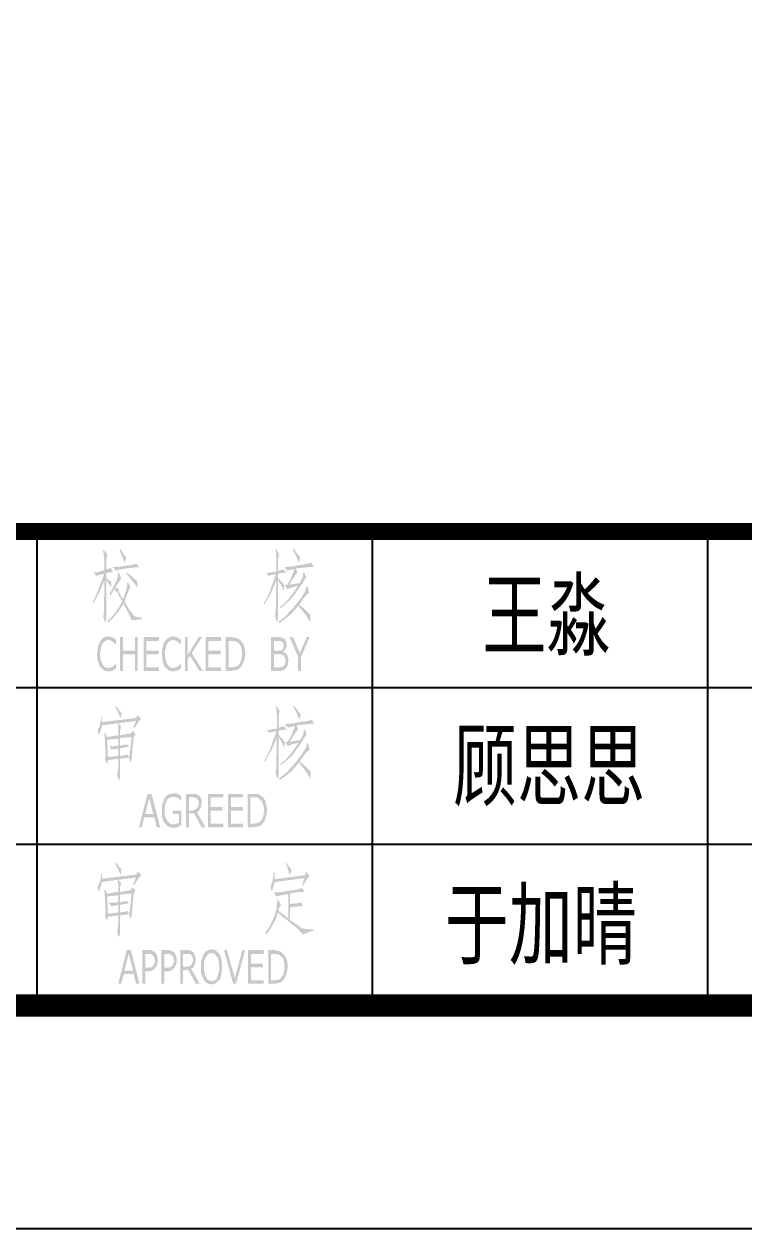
# Model space of a CAD drawing. Header units: millimetres. Extents: x 2630 to 3503, y 1668 to 1965.
# Drawn here: x 3372.4 to 3404.6, y 1668.3 to 1722.2 of the extents above; entities that cross this region are included whole.
import ezdxf
from ezdxf.enums import TextEntityAlignment as Align

# ---------------------------------------------------------------- set-up
doc = ezdxf.new("R2010")
doc.units = ezdxf.units.MM
doc.layers.add('图框', color=7, linetype='Continuous')
doc.styles.add('图框字体', font='', dxfattribs={"width": 0.7})
doc.styles.get('图框字体').set_extended_font_data('仿宋_GB2312')

# ---------------------------------------------------------------- blocks, each defined once
blk = doc.blocks.new('tk')
h = blk.add_hatch(color=256)
h.paths.add_polyline_path([(293.133, -266.816), (292.953, -266.611), (292.928, -266.662), (292.953, -266.713), (293.005, -267.073), (293.005, -267.536), (293.082, -267.511), (293.082, -267.099)])
h.paths.add_polyline_path([(293.288, -267.433), (293.082, -267.511), (293.005, -267.536), (292.979, -267.536), (292.722, -267.613), (292.516, -267.639), (292.645, -267.793), (292.696, -267.768), (292.979, -267.691), (293.082, -267.665), (293.185, -267.639), (293.391, -267.613)])
h.paths.add_polyline_path([(293.082, -267.665), (292.979, -267.691), (292.928, -267.871), (292.799, -268.205), (292.696, -268.488), (292.568, -268.771), (292.465, -269.002), (292.491, -269.028), (292.593, -268.848), (292.748, -268.565), (292.876, -268.282), (293.005, -267.973), (293.082, -267.973), (293.082, -267.896)])
h.paths.add_polyline_path([(293.313, -268.051), (293.082, -267.896), (293.082, -267.973), (293.159, -268.076), (293.313, -268.308), (293.313, -268.076)])
h.paths.add_polyline_path([(293.082, -267.973), (293.005, -267.973), (292.979, -269.388), (292.953, -269.645), (293.031, -269.876), (293.082, -269.748)])
h.paths.add_polyline_path([(293.879, -266.842), (293.725, -266.585), (293.673, -266.636), (293.802, -266.919), (293.905, -267.202), (293.982, -266.971)])
h.paths.add_polyline_path([(294.419, -267.228), (294.316, -267.279), (293.982, -267.331), (293.802, -267.356), (293.545, -267.382), (293.365, -267.382), (293.519, -267.562), (293.622, -267.511), (293.956, -267.459), (294.136, -267.433), (294.393, -267.408), (294.573, -267.408)])
h.paths.add_polyline_path([(294.265, -267.845), (294.008, -267.639), (293.982, -267.665), (294.136, -267.871), (294.316, -268.102), (294.471, -268.308), (294.471, -267.999), (294.445, -267.999)])
h.paths.add_polyline_path([(293.648, -267.613), (293.622, -267.665), (293.571, -267.948), (293.519, -268.051), (293.391, -268.308), (293.211, -268.616), (293.262, -268.642), (293.288, -268.642), (293.442, -268.385), (293.596, -268.128), (293.622, -268.102), (293.751, -267.896)])
h.paths.add_polyline_path([(293.596, -268.308), (293.468, -268.359), (293.468, -268.411), (293.622, -268.565), (293.648, -268.668), (293.802, -268.925), (293.828, -268.822), (293.776, -268.745), (293.648, -268.488)])
h.paths.add_polyline_path([(294.059, -268.051), (294.033, -268.076), (294.008, -268.308), (293.956, -268.488), (293.828, -268.822), (293.802, -268.925), (293.853, -269.028), (294.033, -269.362), (294.188, -269.671), (294.213, -269.773), (294.676, -269.722), (294.676, -269.645), (294.548, -269.645), (294.342, -269.593), (294.213, -269.413), (294.085, -269.259), (293.905, -268.925), (294.008, -268.642), (294.111, -268.385), (294.162, -268.282)])
h.paths.add_polyline_path([(293.853, -269.028), (293.802, -268.925), (293.673, -269.156), (293.519, -269.388), (293.339, -269.619), (293.133, -269.799), (293.159, -269.876), (293.339, -269.722), (293.519, -269.516), (293.699, -269.285)])
h = blk.add_hatch(color=256)
h.paths.add_polyline_path([(300.668, -266.585), (300.642, -266.636), (300.668, -266.662), (300.693, -267.022), (300.693, -267.588), (300.771, -267.562), (300.771, -267.048), (300.822, -266.791)])
h.paths.add_polyline_path([(301.645, -266.816), (301.465, -266.559), (301.439, -266.636), (301.593, -266.919), (301.696, -267.202), (301.773, -266.971)])
h.paths.add_polyline_path([(302.262, -267.202), (302.236, -267.202), (302.082, -267.253), (301.722, -267.305), (301.465, -267.356), (301.208, -267.382), (301.053, -267.408), (301.208, -267.562), (301.233, -267.536), (301.516, -267.485), (301.568, -267.459), (301.722, -267.433), (302.031, -267.408), (302.236, -267.382), (302.365, -267.382)])
h.paths.add_polyline_path([(301.002, -267.485), (300.771, -267.562), (300.693, -267.588), (300.411, -267.639), (300.231, -267.665), (300.359, -267.793), (300.385, -267.768), (300.668, -267.716), (300.771, -267.691), (300.899, -267.665), (301.131, -267.639)])
h.paths.add_polyline_path([(300.771, -267.691), (300.668, -267.716), (300.616, -267.896), (300.771, -267.973), (300.899, -268.179), (301.028, -268.462), (301.053, -268.205), (300.976, -268.102), (300.771, -267.871)])
h.paths.add_polyline_path([(300.771, -267.973), (300.616, -267.896), (300.488, -268.231), (300.385, -268.539), (300.256, -268.796), (300.128, -269.028), (300.153, -269.079), (300.282, -268.848), (300.436, -268.591), (300.565, -268.308), (300.693, -267.999)])
h.paths.add_polyline_path([(300.771, -267.973), (300.693, -267.999), (300.668, -269.336), (300.642, -269.593), (300.719, -269.851), (300.771, -269.748)])
h.paths.add_polyline_path([(301.568, -267.459), (301.516, -267.485), (301.388, -267.768), (301.336, -267.922), (301.182, -268.179), (301.079, -268.205), (301.285, -268.179), (301.362, -268.025), (301.516, -267.793), (301.645, -267.639)])
h.paths.add_polyline_path([(301.671, -268.231), (301.079, -268.205), (301.182, -268.385), (301.362, -268.308)], flags=17)
h.paths.add_polyline_path([(301.902, -268.051), (302.031, -267.845), (301.928, -267.613), (301.902, -267.639), (301.876, -267.845), (301.748, -268.102), (301.285, -268.179), (301.079, -268.205), (301.671, -268.231), (301.593, -268.333), (301.439, -268.565), (301.259, -268.796), (301.079, -269.002), (300.848, -269.182), (300.873, -269.233), (300.951, -269.182), (301.156, -269.002), (301.362, -268.822), (301.516, -268.616), (301.568, -268.539), (301.748, -268.282)])
h.paths.add_polyline_path([(302.082, -268.256), (302.031, -268.256), (302.005, -268.436), (301.799, -268.771), (301.619, -269.002), (301.439, -269.233), (301.259, -269.413), (301.208, -269.491), (301.002, -269.671), (300.796, -269.825), (300.822, -269.902), (300.899, -269.851), (301.131, -269.671), (301.336, -269.516), (301.516, -269.311), (301.696, -269.105), (301.722, -269.079), (301.851, -268.873), (302.031, -268.642), (302.159, -268.539)])
h.paths.add_polyline_path([(302.211, -269.516), (302.159, -269.465), (301.979, -269.285), (301.722, -269.079), (301.696, -269.105), (301.696, -269.131), (301.851, -269.336), (302.031, -269.568), (302.211, -269.851)])
h = blk.add_hatch(color=256)
h.paths.add_polyline_path([(293.519, -270.648), (293.159, -270.648), (293.288, -270.673), (293.391, -270.751), (293.519, -270.853)], flags=17)
h.paths.add_polyline_path([(293.442, -270.571), (293.313, -270.519), (293.185, -270.493), (293.159, -270.493), (293.031, -270.519), (292.902, -270.596), (292.825, -270.699), (292.799, -270.751), (292.722, -270.905), (292.696, -271.085), (292.671, -271.291), (292.671, -271.342), (292.696, -271.548), (292.748, -271.702), (292.799, -271.856), (292.825, -271.856), (292.928, -271.959), (293.031, -272.036), (293.185, -272.062), (293.313, -272.036), (293.391, -272.011), (293.519, -271.933), (293.185, -271.908), (293.133, -271.908), (293.005, -271.856), (292.902, -271.728), (292.876, -271.651), (292.825, -271.496), (292.799, -271.291), (292.825, -271.162), (292.851, -270.982), (292.902, -270.828), (292.928, -270.802), (293.031, -270.699), (293.159, -270.648), (293.519, -270.648)])
h.paths.add_polyline_path([(293.519, -271.702), (293.442, -271.779), (293.339, -271.856), (293.313, -271.882), (293.185, -271.908), (293.519, -271.933)], flags=17)
h.paths.add_polyline_path([(293.828, -271.136), (293.828, -270.519), (293.699, -270.519), (293.699, -272.036), (293.828, -272.036), (293.828, -271.291), (294.368, -271.291)])
h.paths.add_polyline_path([(294.496, -270.519), (294.368, -270.519), (294.368, -271.136), (293.828, -271.136), (294.368, -271.291), (294.368, -272.036), (294.496, -272.036)])
h.paths.add_polyline_path([(295.422, -271.136), (294.882, -271.136), (294.882, -270.699), (295.448, -270.699), (295.448, -270.519), (294.753, -270.519), (294.753, -272.036), (295.448, -272.036), (295.448, -271.882), (294.882, -271.882), (294.882, -271.291), (295.422, -271.291)])
h.paths.add_polyline_path([(296.425, -270.648), (296.065, -270.648), (296.168, -270.673), (296.296, -270.751), (296.425, -270.853)], flags=17)
h.paths.add_polyline_path([(296.322, -270.571), (296.193, -270.519), (296.091, -270.493), (296.065, -270.493), (295.936, -270.519), (295.808, -270.596), (295.705, -270.699), (295.679, -270.751), (295.628, -270.905), (295.576, -271.085), (295.576, -271.291), (295.576, -271.342), (295.602, -271.548), (295.628, -271.702), (295.705, -271.856), (295.808, -271.959), (295.936, -272.036), (296.091, -272.062), (296.219, -272.036), (296.296, -272.011), (296.425, -271.933), (296.065, -271.908), (296.039, -271.908), (295.911, -271.856), (295.808, -271.728), (295.782, -271.651), (295.731, -271.496), (295.705, -271.291), (295.705, -271.162), (295.756, -270.982), (295.808, -270.828), (295.833, -270.802), (295.936, -270.699), (296.065, -270.648), (296.425, -270.648)])
h.paths.add_polyline_path([(296.425, -271.702), (296.348, -271.779), (296.245, -271.856), (296.193, -271.882), (296.065, -271.908), (296.425, -271.933)], flags=17)
h.paths.add_polyline_path([(296.836, -271.368), (296.733, -271.316), (296.733, -270.519), (296.605, -270.519), (296.605, -272.036), (296.733, -272.036), (296.733, -271.496)])
h.paths.add_polyline_path([(296.913, -271.239), (297.376, -270.519), (297.222, -270.519), (296.733, -271.316), (296.836, -271.368), (297.248, -272.036), (297.402, -272.036)])
h.paths.add_polyline_path([(298.225, -270.519), (297.531, -270.519), (297.531, -272.036), (298.225, -272.036), (298.225, -271.882), (297.659, -271.882), (297.659, -271.291), (298.199, -271.291), (298.199, -271.136), (297.659, -271.136), (297.659, -270.699), (298.225, -270.699)])
h.paths.add_polyline_path([(298.945, -270.571), (298.816, -270.545), (298.662, -270.519), (298.431, -270.519), (298.431, -272.036), (298.688, -272.036), (298.816, -272.011), (298.971, -271.985), (299.073, -271.908), (298.559, -271.882), (298.559, -270.699), (298.688, -270.699), (299.022, -270.622)])
h.paths.add_polyline_path([(299.125, -270.725), (299.022, -270.622), (298.688, -270.699), (298.816, -270.699), (298.945, -270.751), (299.048, -270.853), (299.099, -270.905), (299.151, -271.085), (299.151, -271.291), (299.151, -271.393), (299.125, -271.573), (299.048, -271.728), (298.971, -271.805), (298.842, -271.856), (298.688, -271.882), (298.559, -271.882), (299.073, -271.908), (299.151, -271.805), (299.228, -271.651), (299.279, -271.471), (299.305, -271.291), (299.305, -271.213), (299.279, -271.033), (299.228, -270.853)])
h.paths.add_polyline_path([(300.899, -270.545), (300.771, -270.519), (300.462, -270.519), (300.462, -272.036), (300.822, -272.036), (300.899, -272.036), (301.028, -271.985), (301.131, -271.908), (300.591, -271.882), (300.591, -271.291), (300.822, -271.291), (301.131, -271.265), (301.002, -271.188), (301.002, -271.161), (300.591, -271.136), (300.591, -270.699), (300.771, -270.699), (301.079, -270.622), (301.002, -270.571)])
h.paths.add_polyline_path([(301.156, -270.879), (301.131, -270.725), (301.079, -270.622), (300.771, -270.699), (300.873, -270.699), (300.976, -270.751), (301.028, -270.879), (301.028, -270.931), (300.976, -271.085), (300.925, -271.111), (300.771, -271.136), (300.591, -271.136), (301.028, -271.162), (301.131, -271.033)])
h.paths.add_polyline_path([(301.233, -271.471), (301.182, -271.316), (301.131, -271.265), (300.822, -271.291), (300.899, -271.291), (301.002, -271.342), (301.079, -271.419), (301.105, -271.573), (301.105, -271.625), (301.053, -271.805), (301.028, -271.805), (300.951, -271.856), (300.771, -271.882), (300.591, -271.882), (301.131, -271.908), (301.208, -271.753), (301.233, -271.573)])
h.paths.add_polyline_path([(301.439, -270.519), (301.285, -270.519), (301.671, -271.419), (301.671, -272.036), (301.799, -272.036), (301.799, -271.419), (301.748, -271.239)])
h.paths.add_polyline_path([(302.185, -270.519), (302.056, -270.519), (301.748, -271.239), (301.799, -271.419)])
h = blk.add_hatch(color=256)
h.paths.add_polyline_path([(293.594, -274.376), (293.62, -274.376), (292.9, -274.325), (292.9, -274.042), (292.874, -274.042), (292.874, -274.093), (292.797, -274.479), (292.694, -274.685), (292.745, -274.891), (292.797, -274.813), (292.9, -274.479)])
h.paths.add_polyline_path([(293.748, -274.531), (293.62, -274.376), (293.594, -274.376), (293.62, -274.608), (293.62, -274.916), (293.697, -274.916), (293.697, -274.762)])
h.paths.add_polyline_path([(294.417, -274.273), (294.648, -274.171), (294.494, -274.016), (294.417, -274.145), (292.9, -274.325), (293.62, -274.376)])
h.paths.add_polyline_path([(293.774, -273.913), (293.697, -273.836), (293.517, -273.605), (293.491, -273.656), (293.594, -273.862), (293.722, -274.145)])
h.paths.add_polyline_path([(294.52, -274.325), (294.648, -274.171), (294.417, -274.273), (294.288, -274.582), (294.34, -274.608)])
h.paths.add_polyline_path([(294.391, -274.865), (294.262, -274.711), (294.185, -274.839), (293.697, -274.916), (293.62, -274.916), (293.131, -274.993), (293.697, -275.045), (294.211, -274.993), (294.314, -274.993)])
h.paths.add_polyline_path([(293.131, -274.993), (293.028, -274.813), (293.002, -274.813), (293.002, -274.865), (293.028, -275.199), (293.054, -275.816), (293.028, -276.022), (293.131, -276.202), (293.157, -276.022), (293.62, -275.971), (293.697, -275.971), (294.108, -275.919), (293.157, -275.893), (293.131, -275.122), (293.62, -275.071), (293.697, -275.045)])
h.paths.add_polyline_path([(293.902, -275.456), (294.108, -275.431), (293.98, -275.302), (293.954, -275.328), (293.697, -275.379), (293.62, -275.379), (293.414, -275.405), (293.208, -275.405), (293.311, -275.559), (293.337, -275.559), (293.62, -275.508), (293.697, -275.508)], flags=17)
h.paths.add_polyline_path([(293.697, -275.045), (293.62, -275.071), (293.62, -275.379), (293.697, -275.379)], flags=17)
h.paths.add_polyline_path([(293.697, -275.508), (293.62, -275.508), (293.62, -275.842), (293.697, -275.842)], flags=17)
h.paths.add_polyline_path([(294.031, -275.765), (293.98, -275.791), (293.697, -275.842), (293.62, -275.842), (293.157, -275.893), (294.108, -275.919)], flags=17)
h.paths.add_polyline_path([(294.262, -275.482), (294.314, -274.993), (294.211, -274.993), (294.185, -275.353), (294.134, -275.713), (294.108, -275.919), (294.16, -276.151), (294.211, -276.048), (294.211, -276.022), (294.237, -275.842)])
h.paths.add_polyline_path([(293.697, -275.971), (293.62, -275.971), (293.62, -276.408), (293.568, -276.691), (293.645, -276.948), (293.697, -276.819)])
h = blk.add_hatch(color=256)
h.paths.add_polyline_path([(300.691, -273.605), (300.665, -273.656), (300.691, -273.682), (300.717, -274.042), (300.717, -274.608), (300.794, -274.582), (300.794, -274.068), (300.845, -273.811)])
h.paths.add_polyline_path([(301.668, -273.836), (301.488, -273.579), (301.462, -273.656), (301.617, -273.939), (301.72, -274.222), (301.797, -273.991)])
h.paths.add_polyline_path([(302.285, -274.222), (302.26, -274.222), (302.105, -274.273), (301.745, -274.325), (301.488, -274.376), (301.231, -274.402), (301.077, -274.428), (301.231, -274.582), (301.257, -274.556), (301.54, -274.505), (301.591, -274.479), (301.745, -274.453), (302.054, -274.428), (302.26, -274.402), (302.388, -274.402)])
h.paths.add_polyline_path([(301.025, -274.505), (300.794, -274.582), (300.717, -274.608), (300.434, -274.659), (300.254, -274.685), (300.382, -274.813), (300.408, -274.788), (300.691, -274.736), (300.794, -274.711), (300.922, -274.685), (301.154, -274.659)])
h.paths.add_polyline_path([(300.794, -274.711), (300.691, -274.736), (300.64, -274.916), (300.794, -274.993), (300.922, -275.199), (301.051, -275.482), (301.077, -275.225), (301, -275.122), (300.794, -274.891)])
h.paths.add_polyline_path([(300.794, -274.993), (300.64, -274.916), (300.511, -275.251), (300.408, -275.559), (300.28, -275.816), (300.151, -276.048), (300.177, -276.099), (300.305, -275.868), (300.46, -275.611), (300.588, -275.328), (300.717, -275.019)])
h.paths.add_polyline_path([(300.794, -274.993), (300.717, -275.019), (300.691, -276.356), (300.665, -276.613), (300.742, -276.871), (300.794, -276.768)])
h.paths.add_polyline_path([(301.591, -274.479), (301.54, -274.505), (301.411, -274.788), (301.36, -274.942), (301.205, -275.199), (301.102, -275.225), (301.308, -275.199), (301.385, -275.045), (301.54, -274.813), (301.668, -274.659)])
h.paths.add_polyline_path([(301.694, -275.251), (301.102, -275.225), (301.205, -275.405), (301.385, -275.328)], flags=17)
h.paths.add_polyline_path([(301.925, -275.071), (302.054, -274.865), (301.951, -274.633), (301.925, -274.659), (301.9, -274.865), (301.771, -275.122), (301.308, -275.199), (301.102, -275.225), (301.694, -275.251), (301.617, -275.353), (301.462, -275.585), (301.282, -275.816), (301.102, -276.022), (300.871, -276.202), (300.897, -276.253), (300.974, -276.202), (301.18, -276.022), (301.385, -275.842), (301.54, -275.636), (301.591, -275.559), (301.771, -275.302)])
h.paths.add_polyline_path([(302.105, -275.276), (302.054, -275.276), (302.028, -275.456), (301.822, -275.791), (301.642, -276.022), (301.462, -276.253), (301.282, -276.433), (301.231, -276.511), (301.025, -276.691), (300.82, -276.845), (300.845, -276.922), (300.922, -276.871), (301.154, -276.691), (301.36, -276.536), (301.54, -276.331), (301.72, -276.125), (301.745, -276.099), (301.874, -275.893), (302.054, -275.662), (302.182, -275.559)])
h.paths.add_polyline_path([(302.234, -276.536), (302.182, -276.485), (302.002, -276.305), (301.745, -276.099), (301.72, -276.125), (301.72, -276.151), (301.874, -276.356), (302.054, -276.588), (302.234, -276.871)])
h = blk.add_hatch(color=256)
h.paths.add_polyline_path([(295.111, -277.539), (294.931, -277.539), (294.545, -279.031), (294.674, -279.031), (294.777, -278.593), (295.24, -278.593), (294.828, -278.439), (295.008, -277.719)])
h.paths.add_polyline_path([(295.111, -277.539), (295.008, -277.719), (295.188, -278.439), (294.828, -278.439), (295.24, -278.593), (295.342, -279.031), (295.497, -279.031)])
h.paths.add_polyline_path([(296.217, -277.513), (296.088, -277.513), (296.062, -277.513), (295.934, -277.539), (295.805, -277.591), (295.702, -277.719), (295.677, -277.745), (295.625, -277.899), (295.574, -278.079), (295.574, -278.285), (295.574, -278.336), (295.574, -278.542), (295.625, -278.722), (295.702, -278.851), (295.728, -278.876), (295.831, -278.979), (295.96, -279.031), (296.088, -279.056), (296.191, -279.056), (296.32, -279.005), (296.448, -278.928), (296.088, -278.902), (296.037, -278.902), (295.908, -278.851), (295.805, -278.722), (295.754, -278.645), (295.702, -278.491), (295.702, -278.259), (295.702, -278.156), (295.728, -277.976), (295.805, -277.822), (295.831, -277.771), (295.934, -277.693), (296.062, -277.668), (296.448, -277.642), (296.345, -277.565)])
h.paths.add_polyline_path([(296.448, -277.642), (296.062, -277.668), (296.088, -277.668), (296.217, -277.693), (296.345, -277.745), (296.448, -277.848)], flags=17)
h.paths.add_polyline_path([(296.448, -278.285), (296.062, -278.285), (296.062, -278.439), (296.345, -278.439), (296.345, -278.825), (296.217, -278.876), (296.088, -278.902), (296.448, -278.928)], flags=17)
h.paths.add_polyline_path([(297.22, -277.616), (297.117, -277.539), (296.962, -277.539), (296.654, -277.539), (296.654, -279.031), (296.782, -279.031), (296.782, -278.413), (297.014, -278.413), (297.142, -278.362), (296.782, -278.285), (296.782, -277.693), (296.962, -277.693), (297.271, -277.642)])
h.paths.add_polyline_path([(297.271, -277.642), (296.962, -277.693), (297.091, -277.719), (297.194, -277.796), (297.22, -277.951), (297.22, -278.028), (297.142, -278.182), (297.091, -278.233), (296.937, -278.285), (296.782, -278.285), (297.142, -278.362), (297.271, -278.259), (297.322, -278.131), (297.348, -277.925), (297.348, -277.796)])
h.paths.add_polyline_path([(297.142, -278.362), (297.014, -278.413), (297.348, -279.031), (297.528, -279.031)])
h.paths.add_polyline_path([(298.325, -277.539), (297.631, -277.539), (297.631, -279.031), (298.325, -279.031), (298.325, -278.876), (297.76, -278.876), (297.76, -278.285), (298.3, -278.285), (298.3, -278.131), (297.76, -278.131), (297.76, -277.693), (298.325, -277.693)])
h.paths.add_polyline_path([(299.2, -277.539), (298.531, -277.539), (298.531, -279.031), (299.2, -279.031), (299.2, -278.876), (298.66, -278.876), (298.66, -278.285), (299.2, -278.285), (299.2, -278.131), (298.66, -278.131), (298.66, -277.693), (299.2, -277.693)])
h.paths.add_polyline_path([(299.997, -277.616), (299.945, -277.565), (299.817, -277.539), (299.662, -277.539), (299.405, -277.539), (299.405, -279.031), (299.662, -279.031), (299.817, -279.005), (299.945, -278.979), (300.048, -278.902), (299.534, -278.876), (299.534, -277.693), (299.662, -277.693)])
h.paths.add_polyline_path([(299.997, -277.616), (299.662, -277.693), (299.817, -277.693), (299.92, -277.745), (300.022, -277.848), (300.074, -277.925), (300.125, -278.079), (300.151, -278.285), (300.125, -278.413), (300.1, -278.593), (300.022, -278.722), (299.945, -278.799), (299.817, -278.851), (299.662, -278.876), (299.534, -278.876), (300.048, -278.902), (300.125, -278.799), (300.151, -278.799), (300.202, -278.645), (300.254, -278.465), (300.28, -278.285), (300.28, -278.233), (300.254, -278.028), (300.202, -277.873), (300.202, -277.848), (300.125, -277.719)])
h = blk.add_hatch(color=256)
h.paths.add_polyline_path([(293.594, -281.382), (293.62, -281.382), (292.9, -281.331), (292.9, -281.048), (292.874, -281.048), (292.874, -281.099), (292.797, -281.485), (292.694, -281.691), (292.745, -281.896), (292.797, -281.819), (292.9, -281.485)])
h.paths.add_polyline_path([(293.748, -281.536), (293.62, -281.382), (293.594, -281.382), (293.62, -281.613), (293.62, -281.922), (293.697, -281.922), (293.697, -281.768)])
h.paths.add_polyline_path([(294.417, -281.279), (294.648, -281.176), (294.494, -281.022), (294.417, -281.151), (292.9, -281.331), (293.62, -281.382)])
h.paths.add_polyline_path([(293.774, -280.919), (293.697, -280.842), (293.517, -280.611), (293.491, -280.662), (293.594, -280.868), (293.722, -281.151)])
h.paths.add_polyline_path([(294.52, -281.331), (294.648, -281.176), (294.417, -281.279), (294.288, -281.588), (294.34, -281.613)])
h.paths.add_polyline_path([(294.391, -281.871), (294.262, -281.716), (294.185, -281.845), (293.697, -281.922), (293.62, -281.922), (293.131, -281.999), (293.697, -282.051), (294.211, -281.999), (294.314, -281.999)])
h.paths.add_polyline_path([(293.131, -281.999), (293.028, -281.819), (293.002, -281.819), (293.002, -281.871), (293.028, -282.205), (293.054, -282.822), (293.028, -283.028), (293.131, -283.208), (293.157, -283.028), (293.62, -282.976), (293.697, -282.976), (294.108, -282.925), (293.157, -282.899), (293.131, -282.128), (293.62, -282.076), (293.697, -282.051)])
h.paths.add_polyline_path([(293.902, -282.462), (294.108, -282.436), (293.98, -282.308), (293.954, -282.333), (293.697, -282.385), (293.62, -282.385), (293.414, -282.411), (293.208, -282.411), (293.311, -282.565), (293.337, -282.565), (293.62, -282.513), (293.697, -282.513)], flags=17)
h.paths.add_polyline_path([(293.697, -282.051), (293.62, -282.076), (293.62, -282.385), (293.697, -282.385)], flags=17)
h.paths.add_polyline_path([(293.697, -282.513), (293.62, -282.513), (293.62, -282.848), (293.697, -282.848)], flags=17)
h.paths.add_polyline_path([(294.031, -282.771), (293.98, -282.796), (293.697, -282.848), (293.62, -282.848), (293.157, -282.899), (294.108, -282.925)], flags=17)
h.paths.add_polyline_path([(294.262, -282.488), (294.314, -281.999), (294.211, -281.999), (294.185, -282.359), (294.134, -282.719), (294.108, -282.925), (294.16, -283.156), (294.211, -283.053), (294.211, -283.028), (294.237, -282.848)])
h.paths.add_polyline_path([(293.697, -282.976), (293.62, -282.976), (293.62, -283.413), (293.568, -283.696), (293.645, -283.953), (293.697, -283.825)])
h = blk.add_hatch(color=256)
h.paths.add_polyline_path([(301.385, -280.945), (301.282, -280.816), (301.102, -280.585), (301.102, -280.611), (301.205, -280.868), (301.282, -281.176)])
h.paths.add_polyline_path([(302.182, -281.202), (302.028, -281.022), (301.977, -281.176), (300.614, -281.356), (300.614, -281.485), (301.951, -281.305)])
h.paths.add_polyline_path([(302.08, -281.331), (302.182, -281.202), (301.951, -281.305), (301.848, -281.639), (301.874, -281.691), (301.874, -281.665)])
h.paths.add_polyline_path([(301.848, -281.742), (301.822, -281.768), (301.642, -281.819), (301.282, -281.871), (300.974, -281.922), (300.742, -281.948), (300.588, -281.948), (300.691, -282.128), (300.717, -282.128), (300.897, -282.076), (301.231, -282.025), (301.308, -281.999), (301.565, -281.948), (301.822, -281.922), (301.951, -281.922)])
h.paths.add_polyline_path([(300.614, -281.356), (300.64, -281.048), (300.588, -281.048), (300.588, -281.099), (300.511, -281.485), (300.434, -281.691), (300.485, -281.896), (300.537, -281.793), (300.614, -281.485)])
h.paths.add_polyline_path([(301.771, -282.385), (301.642, -282.436), (301.308, -282.462), (301.9, -282.539)], flags=17)
h.paths.add_polyline_path([(301.9, -282.539), (301.308, -282.462), (301.308, -281.999), (301.231, -282.025), (301.231, -283.105), (301.308, -283.182), (301.308, -282.616), (301.462, -282.591), (301.72, -282.565)])
h.paths.add_polyline_path([(300.768, -282.256), (300.742, -282.282), (300.742, -282.333), (300.691, -282.693), (300.64, -282.925), (300.511, -283.233), (300.382, -283.491), (300.202, -283.748), (300.254, -283.825), (300.434, -283.568), (300.562, -283.336), (300.665, -283.156), (300.768, -282.848), (300.794, -282.771), (300.794, -282.719), (300.897, -282.488)])
h.paths.add_polyline_path([(300.794, -282.771), (300.768, -282.848), (301, -283.053), (301.205, -283.208), (301.36, -283.336), (301.488, -283.439), (301.694, -283.619), (302.08, -283.593), (301.9, -283.568), (301.822, -283.542), (301.617, -283.388), (301.308, -283.182), (301.231, -283.105)])
h.paths.add_polyline_path([(302.362, -283.645), (302.362, -283.593), (302.08, -283.593), (301.694, -283.619), (301.874, -283.825)])
h = blk.add_hatch(color=256)
h.paths.add_polyline_path([(294.185, -284.519), (294.005, -284.519), (293.62, -286.036), (293.748, -286.036), (293.877, -285.599), (294.314, -285.599), (293.902, -285.445), (294.082, -284.699)])
h.paths.add_polyline_path([(294.185, -284.519), (294.082, -284.699), (294.288, -285.445), (293.902, -285.445), (294.314, -285.599), (294.417, -286.036), (294.571, -286.036)])
h.paths.add_polyline_path([(295.137, -284.545), (295.008, -284.519), (294.7, -284.519), (294.7, -286.036), (294.828, -286.036), (294.828, -285.471), (294.982, -285.471), (295.06, -285.471), (295.188, -285.419), (295.291, -285.316), (294.828, -285.316), (294.828, -284.699), (294.982, -284.699), (295.291, -284.648), (295.265, -284.622)])
h.paths.add_polyline_path([(295.291, -284.648), (294.982, -284.699), (295.085, -284.699), (295.188, -284.776), (295.214, -284.802), (295.265, -284.982), (295.265, -285.059), (295.188, -285.213), (295.111, -285.291), (294.957, -285.316), (295.291, -285.316), (295.368, -285.162), (295.394, -284.982), (295.368, -284.802)])
h.paths.add_polyline_path([(295.985, -284.545), (295.857, -284.519), (295.548, -284.519), (295.548, -286.036), (295.677, -286.036), (295.677, -285.471), (295.831, -285.471), (295.908, -285.471), (296.037, -285.419), (296.14, -285.316), (295.677, -285.316), (295.677, -284.699), (295.831, -284.699), (296.14, -284.648), (296.114, -284.622)])
h.paths.add_polyline_path([(296.14, -284.648), (295.831, -284.699), (295.934, -284.699), (296.037, -284.776), (296.062, -284.802), (296.114, -284.982), (296.114, -285.059), (296.037, -285.213), (295.96, -285.291), (295.805, -285.316), (296.14, -285.316), (296.217, -285.162), (296.242, -284.982), (296.217, -284.802)])
h.paths.add_polyline_path([(296.86, -284.545), (296.705, -284.519), (296.397, -284.519), (296.397, -286.036), (296.525, -286.036), (296.525, -285.419), (296.757, -285.419), (296.885, -285.368), (296.525, -285.265), (296.525, -284.699), (296.705, -284.699), (297.014, -284.648), (296.962, -284.622)])
h.paths.add_polyline_path([(297.014, -284.648), (296.705, -284.699), (296.834, -284.699), (296.937, -284.802), (296.962, -284.956), (296.962, -285.033), (296.885, -285.188), (296.834, -285.239), (296.68, -285.265), (296.525, -285.265), (296.885, -285.368), (297.014, -285.265), (297.065, -285.111), (297.091, -284.931), (297.065, -284.802)])
h.paths.add_polyline_path([(296.885, -285.368), (296.757, -285.419), (297.091, -286.036), (297.271, -286.036)])
h.paths.add_polyline_path([(297.94, -284.519), (297.785, -284.493), (297.657, -284.519), (297.528, -284.596), (297.451, -284.699), (297.425, -284.751), (297.374, -284.879), (297.322, -285.059), (297.322, -285.291), (297.322, -285.342), (297.322, -285.548), (297.374, -285.702), (297.451, -285.856), (297.528, -285.959), (297.785, -285.908), (297.76, -285.908), (297.631, -285.856), (297.554, -285.728), (297.502, -285.676), (297.477, -285.496), (297.451, -285.291), (297.451, -285.162), (297.477, -284.982), (297.554, -284.828), (297.554, -284.802), (297.657, -284.699), (297.785, -284.648), (298.042, -284.596)])
h.paths.add_polyline_path([(298.145, -284.699), (298.042, -284.596), (297.785, -284.648), (297.811, -284.648), (297.94, -284.699), (298.042, -284.828), (298.094, -284.905), (298.12, -285.059), (298.145, -285.291), (298.145, -285.393), (298.094, -285.599), (298.042, -285.728), (298.042, -285.779), (297.94, -285.882), (297.785, -285.908), (297.528, -285.959), (297.657, -286.036), (297.785, -286.062), (297.94, -286.036), (298.042, -285.959), (298.145, -285.856), (298.171, -285.831), (298.222, -285.676), (298.248, -285.496), (298.274, -285.291), (298.274, -285.239), (298.248, -285.033), (298.222, -284.853)])
h.paths.add_polyline_path([(298.48, -284.519), (298.351, -284.519), (298.762, -286.036), (298.84, -285.779)])
h.paths.add_polyline_path([(299.302, -284.519), (299.174, -284.519), (298.84, -285.779), (298.762, -286.036), (298.891, -286.036)])
h.paths.add_polyline_path([(300.125, -284.519), (299.431, -284.519), (299.431, -286.036), (300.125, -286.036), (300.125, -285.882), (299.56, -285.882), (299.56, -285.291), (300.1, -285.291), (300.1, -285.136), (299.56, -285.136), (299.56, -284.699), (300.125, -284.699)])
h.paths.add_polyline_path([(300.845, -284.571), (300.717, -284.545), (300.562, -284.519), (300.331, -284.519), (300.331, -286.036), (300.588, -286.036), (300.717, -286.011), (300.871, -285.985), (300.974, -285.908), (300.46, -285.882), (300.46, -284.699), (300.588, -284.699), (300.922, -284.622)])
h.paths.add_polyline_path([(300.922, -284.622), (300.588, -284.699), (300.717, -284.699), (300.845, -284.751), (300.948, -284.853), (301, -284.905), (301.051, -285.085), (301.051, -285.291), (301.051, -285.393), (301.025, -285.573), (300.948, -285.728), (300.871, -285.805), (300.742, -285.856), (300.588, -285.882), (300.46, -285.882), (300.974, -285.908), (301.051, -285.805), (301.128, -285.651), (301.18, -285.471), (301.205, -285.291), (301.205, -285.213), (301.18, -285.033), (301.128, -284.853), (301.025, -284.725)])
for p, q in [((290, -287), (290, -265.8)), ((305, -287), (305, -265.8)), ((320, -287), (320, -265.8)), ((410, -272.8), (125, -272.8)), ((410, -279.8), (125, -279.8))]:
    blk.add_line(p, q)
at = {"color": 7, "true_color": 0xffffff, "flags": 128}
blk.add_lwpolyline([(420, -297), (0, -297), (0, 0), (420, 0)], close=True, dxfattribs=at)
at = {"const_width": 1, "flags": 128}
blk.add_lwpolyline([(410, -10), (25, -10), (25, -287), (410, -287)], close=True, dxfattribs=at)
at = {"const_width": 0.75}
blk.add_lwpolyline([(410, -265.8), (25, -265.8), (25, -287)], dxfattribs=at)
at = {"layer": '图框', "style": '图框字体', "width": 0.7}
for s, p in [('王淼', (312.783, -269.475)), ('顾思思', (312.896, -276.289)), ('于加晴', (312.53, -283.302))]:
    blk.add_text(s, height=3, dxfattribs=at).set_placement(p, align=Align.MIDDLE)

msp = doc.modelspace()

# ---------------------------------------------------------------- block references
msp.add_blockref('tk', (3083.007, 1965.291))

doc.saveas('drawing.dxf')
